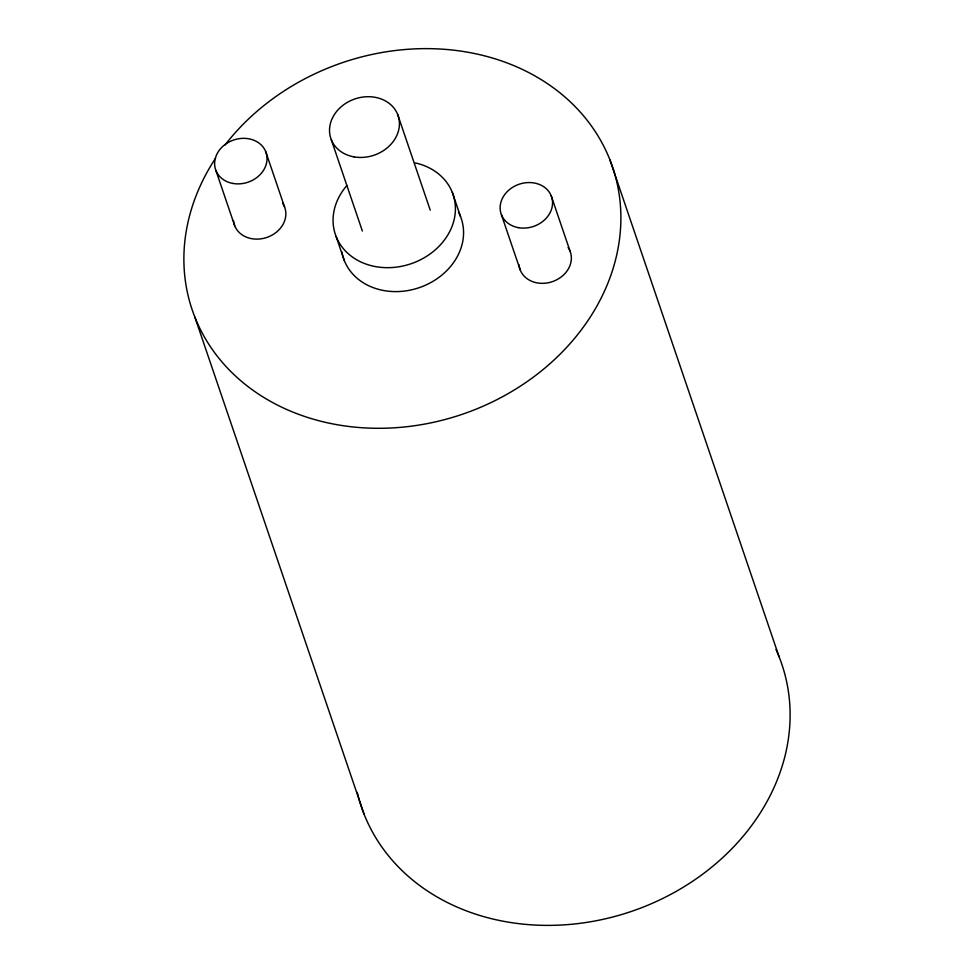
<?xml version="1.0" encoding="UTF-8"?>
<svg xmlns="http://www.w3.org/2000/svg" width="974" height="974" viewBox="0 0 974 974"><rect width="100%" height="100%" fill="white"/><g stroke="black" fill="none" stroke-linecap="round" stroke-linejoin="round"><path stroke-width="1.46" d="M609.894 159.736L779.115 656.829M551.235 195.884L570.046 251.122M501.44 214.779L520.238 270.005M452.338 192.475L460.483 216.411M397.672 114.469L430.24 210.153M331.27 139.659L362.377 231.057M336.14 236.56L344.285 260.496M265.768 151.749L284.566 206.987M215.899 170.474L234.697 225.712M194.885 317.171L364.106 814.264M775.986 649.488A221.987 185.754 -18.8 0 1 631.639 911.335A221.987 185.754 -18.8 0 1 357.251 792.349M225.031 144.98A221.987 185.754 -18.8 0 1 599.168 137.858A221.987 185.754 -18.8 0 1 391.95 427.939A221.987 185.754 -18.8 0 1 215.558 158.226M415.362 162.938A62.153 52.012 -18.8 0 1 448.965 232.981A62.153 52.012 -18.8 0 1 360.989 262.018A62.153 52.012 -18.8 0 1 346.89 185.535M458.523 212.137A62.153 52.012 -18.8 0 1 419.197 287.671A62.153 52.012 -18.8 0 1 341.874 251.925M568.098 247.457A26.639 22.292 -18.8 0 1 552.648 281.559A26.639 22.292 -18.8 0 1 518.996 264.758M282.594 203.237A26.639 22.292 -18.8 0 1 267.132 237.339A26.639 22.292 -18.8 0 1 233.492 220.538M353.976 156.863A35.514 29.719 -18.8 0 0 398.597 117.294A35.514 29.719 -18.8 0 0 340.839 107.055A35.514 29.719 -18.8 0 0 353.976 156.863M518.472 227.673A26.639 22.292 -18.8 0 0 551.941 198.002A26.639 22.292 -18.8 0 0 508.611 190.32A26.639 22.292 -18.8 0 0 518.472 227.673M232.956 183.453A26.639 22.292 -18.8 0 0 266.426 153.782A26.639 22.292 -18.8 0 0 223.107 146.1A26.639 22.292 -18.8 0 0 232.956 183.453"/></g></svg>
